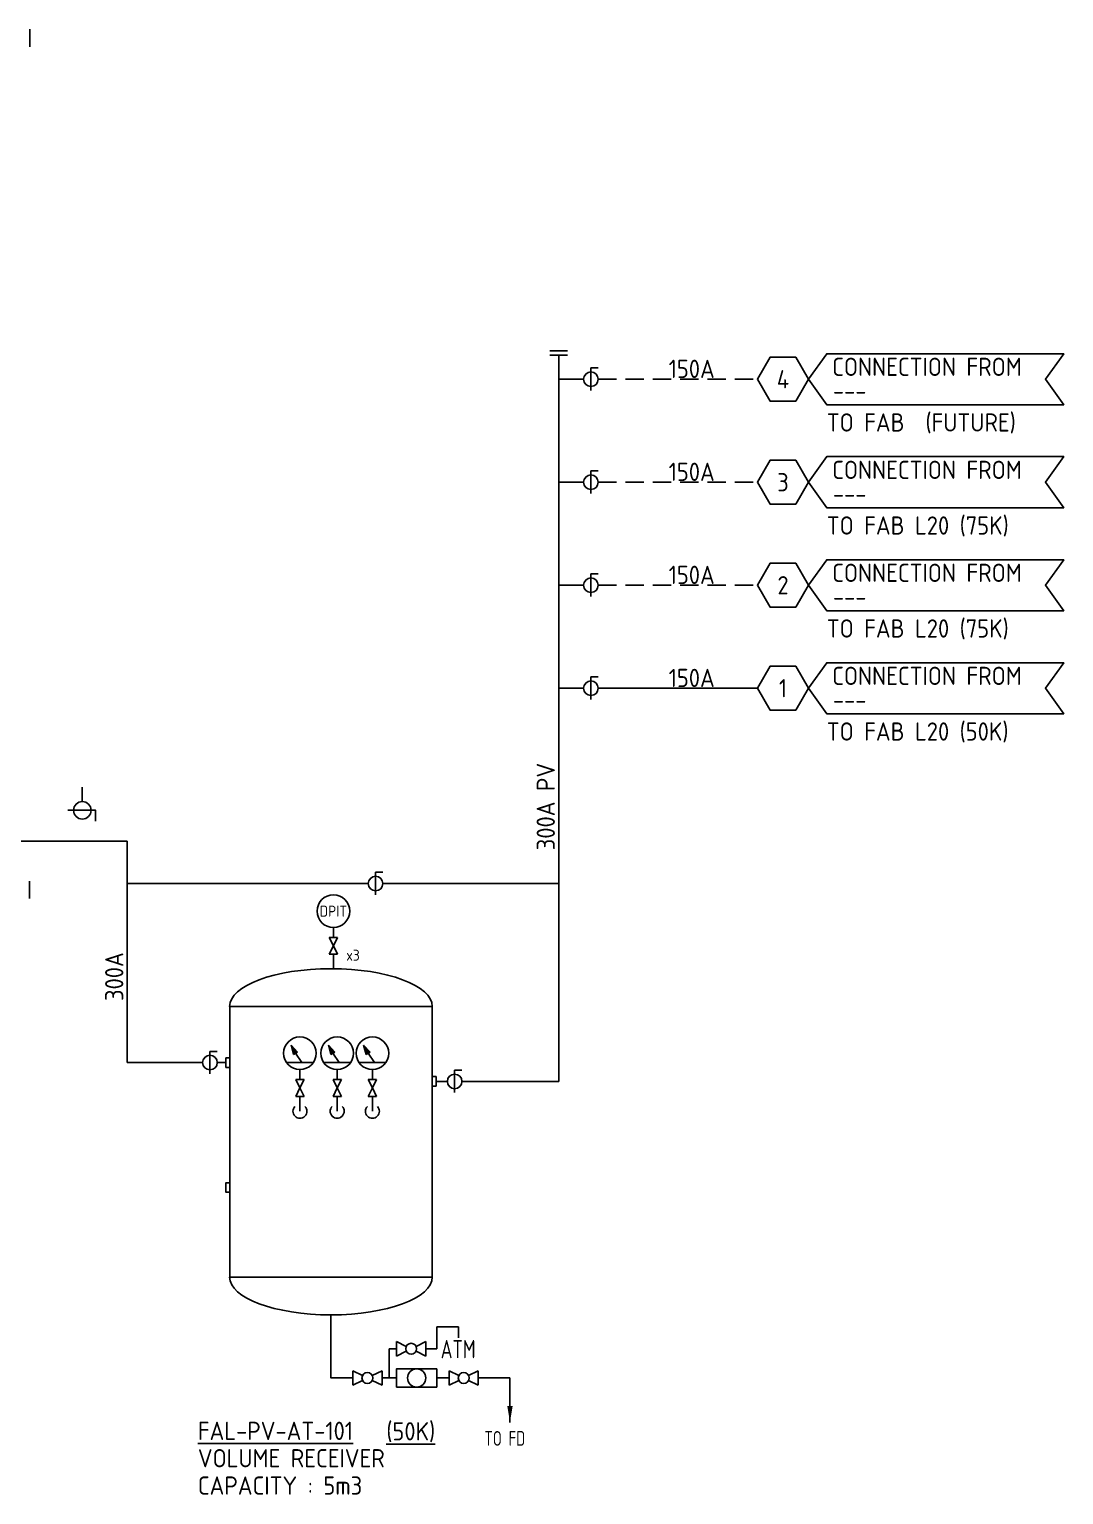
# Model space of a CAD drawing. Header units: millimetres. Extents: x 277 to 691, y 231 to 515.
# Drawn here: x 548.8 to 690.7, y 287.4 to 488.4 of the extents above; entities that cross this region are included whole.
import ezdxf
from ezdxf.enums import TextEntityAlignment as Align

# ---------------------------------------------------------------- set-up
doc = ezdxf.new("R2010")
doc.units = ezdxf.units.MM
doc.header["$LTSCALE"] = 10
doc.linetypes.add('HIDDEN', pattern=[0.375, 0.25, -0.125])
for name, color, linetype in [('DETL-TXT', 4, 'Continuous'), ('M-CWTR-TEXT', 4, 'Continuous'), ('U-CDA-EQ', 3, 'Continuous'), ('U-CDA-V', 3, 'Continuous'), ('U-CH-TXT', 4, 'Continuous'), ('U-EQPM', 22, 'Continuous'), ('U-EQPM-TXT', 4, 'Continuous'), ('U-PCW-VALVE', 3, 'Continuous'), ('U-PV-PIPE', 220, 'Continuous'), ('U-PV-TXT', 3, 'Continuous'), ('U-PV-VALVE', 2, 'Continuous')]:
    doc.layers.add(name, color=color, linetype=linetype)
doc.styles.add('AA-TXT', font='isocp.shx', dxfattribs={"bigfont": 'chineset.shx'})

# ---------------------------------------------------------------- blocks, each defined once
blk = doc.blocks.new('*U5')
for p, q in [((0, 154), (0, -154)), ((0, -154), (-101, -154))]:
    blk.add_line(p, q)
blk.add_circle((0, 0), 100)
blk = doc.blocks.new('A$C7E01593D')
at = {"layer": 'U-CDA-EQ'}
for p, q in [((14.5, -1.65), (17.5, -1.65)), ((14.5, -4.65), (14.5, -1.65)), ((17.5, -1.65), (17.5, -3.15)), ((8, -8.66), (8, -4.65)), ((9, -4.65), (8, -4.65)), ((13, -4.65), (14.5, -4.65)), ((7, -8.66), (9, -8.66)), ((14.5, -8.66), (16.21, -8.66)), ((20.21, -8.66), (24.55, -8.66)), ((24.55, -8.66), (24.55, -14.75))]:
    blk.add_line(p, q, dxfattribs=at)
blk.add_lwpolyline([(3, -8.66), (0, -8.66), (0, 0)], dxfattribs=at)
blk.add_lwpolyline([(24.55, -14.72, 0, 0.737, 0), (24.55, -12.51, 0, 0, 0)], format="xyseb", dxfattribs=at)
at = {"layer": 'U-CDA-V'}
for p, q in [((9, -3.65), (9, -5.65)), ((10.33, -4.32), (9, -3.65)), ((13, -3.65), (11.67, -4.32)), ((13, -5.65), (13, -3.65)), ((10.33, -4.99), (9, -5.65)), ((13, -5.65), (11.67, -4.99)), ((3, -7.66), (3, -9.66)), ((4.33, -8.32), (3, -7.66)), ((7, -7.66), (5.67, -8.32)), ((7, -9.66), (7, -7.66)), ((17.54, -8.32), (16.21, -7.66)), ((16.21, -7.66), (16.21, -9.66)), ((20.21, -7.66), (18.88, -8.32)), ((20.21, -9.66), (20.21, -7.66)), ((4.33, -8.99), (3, -9.66)), ((7, -9.66), (5.67, -8.99)), ((17.54, -8.99), (16.21, -9.66)), ((20.21, -9.66), (18.88, -8.99))]:
    blk.add_line(p, q, dxfattribs=at)
for centre in [(11, -4.65), (5, -8.66), (18.21, -8.66)]:
    blk.add_circle(centre, 0.75, dxfattribs=at)
at = {"layer": 'U-PCW-VALVE'}
blk.add_lwpolyline([(14.5, -7.4), (9, -7.4), (9, -9.91), (14.5, -9.91)], close=True, dxfattribs=at)
blk.add_circle((11.75, -8.66), 1.25, dxfattribs=at)
at = {"layer": 'M-CWTR-TEXT', "style": 'AA-TXT', "width": 0.8}
blk.add_text('ATM', height=2.5, dxfattribs=at).set_placement((15.05, -5.95))
at = {"layer": 'U-CH-TXT', "style": 'AA-TXT', "width": 0.8}
blk.add_text('TO FD', height=2.016, dxfattribs=at).set_placement((21.05, -17.95))

msp = doc.modelspace()

# ---------------------------------------------------------------- linework, layer by layer
at = {"layer": 'DETL-TXT'}
for points in [[(655.68, 440.37), (653.93, 437.34), (650.43, 437.34), (648.68, 440.37), (650.43, 443.4), (653.93, 443.4)], [(655.68, 426.25), (653.93, 423.22), (650.43, 423.22), (648.68, 426.25), (650.43, 429.28), (653.93, 429.28)], [(655.68, 412.12), (653.93, 409.09), (650.43, 409.09), (648.68, 412.12), (650.43, 415.15), (653.93, 415.15)], [(655.68, 398), (653.93, 394.97), (650.43, 394.97), (648.68, 398), (650.43, 401.03), (653.93, 401.03)]]:
    msp.add_lwpolyline(points, close=True, dxfattribs=at)
for points in [[(655.68, 440.37), (658.18, 443.87), (690.68, 443.87), (688.18, 440.37), (690.68, 436.87), (658.18, 436.87), (655.68, 440.37)], [(655.68, 426.25), (658.18, 429.75), (690.68, 429.75), (688.18, 426.25), (690.68, 422.75), (658.18, 422.75), (655.68, 426.25)], [(655.68, 412.12), (658.18, 415.62), (690.68, 415.62), (688.18, 412.12), (690.68, 408.62), (658.18, 408.62), (655.68, 412.12)], [(655.68, 398), (658.18, 401.5), (690.68, 401.5), (688.18, 398), (690.68, 394.5), (658.18, 394.5), (655.68, 398)]]:
    msp.add_lwpolyline(points, dxfattribs=at)
at = {"layer": 'U-EQPM'}
for p, q in [((584.71, 349.06), (585.04, 347.78)), ((584.71, 349.06), (585.6, 348.09)), ((585.6, 348.09), (585.04, 347.78)), ((585.32, 347.93), (586.18, 346.66)), ((589.82, 349.06), (590.15, 347.78)), ((589.82, 349.06), (590.71, 348.09)), ((590.71, 348.09), (590.15, 347.78)), ((590.43, 347.93), (591.3, 346.66)), ((594.65, 349.06), (594.99, 347.78)), ((594.65, 349.06), (595.54, 348.09)), ((595.54, 348.09), (594.99, 347.78)), ((595.26, 347.93), (596.13, 346.66)), ((584.08, 346.66), (587.76, 346.66)), ((585.92, 345.7), (585.92, 344.34)), ((589.19, 346.66), (592.87, 346.66)), ((591.03, 345.7), (591.03, 344.34)), ((594.03, 346.66), (597.7, 346.66)), ((595.86, 345.7), (595.86, 344.34)), ((585.34, 344.34), (586.5, 344.34)), ((585.92, 343.18), (585.34, 344.34)), ((585.92, 343.18), (586.5, 344.34)), ((590.46, 344.34), (591.61, 344.34)), ((591.03, 343.18), (590.46, 344.34)), ((591.03, 343.18), (591.61, 344.34)), ((595.29, 344.34), (596.44, 344.34)), ((595.86, 343.18), (595.29, 344.34)), ((595.86, 343.18), (596.44, 344.34)), ((585.92, 343.18), (585.34, 342.03)), ((585.34, 342.03), (586.5, 342.03)), ((585.92, 343.18), (586.5, 342.03)), ((585.92, 342.03), (585.92, 339.99)), ((591.03, 343.18), (590.46, 342.03)), ((590.46, 342.03), (591.61, 342.03)), ((591.03, 343.18), (591.61, 342.03)), ((591.03, 342.03), (591.03, 339.99)), ((595.86, 343.18), (595.29, 342.03)), ((595.29, 342.03), (596.44, 342.03)), ((595.86, 343.18), (596.44, 342.03)), ((595.86, 342.03), (595.86, 339.99))]:
    msp.add_line(p, q, dxfattribs=at)
msp.add_lwpolyline([(576.29, 354.35), (604.08, 354.35), (604.08, 317.25), (576.29, 317.25)], close=True, dxfattribs=at)
for points in [[(576.29, 347.31), (575.78, 347.31), (575.78, 346), (576.29, 346)], [(604.08, 344.73), (604.59, 344.73), (604.59, 343.43), (604.08, 343.43)], [(576.29, 330.19), (575.78, 330.19), (575.78, 328.88), (576.29, 328.88)]]:
    msp.add_lwpolyline(points, dxfattribs=at)
for centre in [(585.92, 347.94), (591.03, 347.94), (595.86, 347.94)]:
    msp.add_circle(centre, 2.24, dxfattribs=at)
for centre in [(585.92, 339.99), (591.03, 339.99), (595.86, 339.99)]:
    msp.add_arc(centre, 0.958, 135.8152, 44.1848, dxfattribs=at)
msp.add_ellipse((590.18, 354.35), major_axis=(-13.9, 0), ratio=0.373132, start_param=3.141593, end_param=6.283185, dxfattribs=at)
at = {"layer": 'U-EQPM', "extrusion": (0, 0, -1)}
msp.add_ellipse((590.18, 317.25), major_axis=(-13.9, 0), ratio=0.373132, start_param=3.141593, end_param=6.283185, dxfattribs=at)
at = {"layer": 'U-EQPM'}
for points in [[(584.71, 349.06), (585.04, 347.78), (585.6, 348.09)], [(589.82, 349.06), (590.15, 347.78), (590.71, 348.09)], [(594.65, 349.06), (594.99, 347.78), (595.54, 348.09)]]:
    msp.add_solid(points, dxfattribs=at)
at = {"layer": 'U-PV-PIPE'}
for p, q in [((621.42, 344.08), (621.42, 443.65)), ((621.42, 440.37), (624.83, 440.37)), ((621.42, 426.25), (624.83, 426.25)), ((621.42, 412.12), (624.83, 412.12)), ((621.42, 398), (624.83, 398)), ((626.83, 398), (648.68, 398)), ((556.07, 382.46), (556.07, 384.45)), ((380.67, 377.04), (562.24, 377.04)), ((562.24, 377.04), (562.24, 346.66)), ((562.24, 371.21), (595.3, 371.21)), ((597.3, 371.21), (621.42, 371.21)), ((562.24, 346.66), (572.58, 346.66)), ((574.58, 346.66), (575.78, 346.66)), ((604.59, 344.08), (606.14, 344.08)), ((608.14, 344.08), (621.42, 344.08))]:
    msp.add_line(p, q, dxfattribs=at)
at = {"layer": 'U-PV-PIPE', "color": 1, "linetype": 'HIDDEN'}
for p, q in [((626.83, 440.37), (648.68, 440.37)), ((626.83, 426.25), (648.68, 426.25)), ((626.83, 412.12), (648.68, 412.12))]:
    msp.add_line(p, q, dxfattribs=at)
at = {"layer": 'U-PV-VALVE'}
for p, q in [((548.86, 488.35), (548.86, 485.95)), ((622.62, 444.25), (620.22, 444.25)), ((622.62, 443.65), (620.22, 443.65)), ((548.81, 371.56), (548.81, 369.16)), ((591.08, 363.83), (589.93, 363.83)), ((590.51, 362.67), (589.93, 363.83)), ((590.51, 365.19), (590.51, 363.83)), ((590.51, 362.67), (591.08, 363.83)), ((590.51, 362.67), (589.93, 361.52)), ((590.51, 362.67), (591.08, 361.52)), ((591.08, 361.52), (589.93, 361.52)), ((590.51, 361.52), (590.51, 359.64))]:
    msp.add_line(p, q, dxfattribs=at)
msp.add_lwpolyline([(554.08, 381.26), (557.89, 381.26), (557.89, 379.75)], dxfattribs=at)
for centre, radius in [((556.07, 381.26), 1.2), ((590.51, 367.43), 2.24)]:
    msp.add_circle(centre, radius, dxfattribs=at)

# ---------------------------------------------------------------- block references
at = {"layer": 'U-PV-PIPE'}
msp.add_blockref('A$C7E01593D', (590.18, 312.07), dxfattribs=at)
at = {"layer": 'U-PV-VALVE', "xscale": 0.009999999999990905, "yscale": 0.009999999999990905, "zscale": 0.009999999999990905, "rotation": 180}
for p in [(625.83, 440.37), (625.83, 426.25), (625.83, 412.12), (625.83, 398), (596.3, 371.21), (573.58, 346.66), (607.14, 344.08)]:
    msp.add_blockref('*U5', p, dxfattribs=at)

# ---------------------------------------------------------------- texts
at = {"layer": 'DETL-TXT', "style": 'AA-TXT'}
for s, p in [('CONNECTION FROM', (658.92, 440.82)), ('---', (659.03, 437.52)), ('CONNECTION FROM', (658.92, 426.69)), ('---', (659.03, 423.39)), ('CONNECTION FROM', (658.92, 412.57)), ('---', (659.03, 409.27)), ('CONNECTION FROM', (658.92, 398.44)), ('---', (659.03, 395.14))]:
    msp.add_text(s, height=2.5, dxfattribs=at).set_placement(p)
for s, p in [('4', (652.18, 440.37)), ('3', (652.18, 426.25)), ('2', (652.18, 412.12)), ('1', (652.18, 398))]:
    msp.add_text(s, height=2.5, dxfattribs=at).set_placement(p, align=Align.MIDDLE)
at = {"layer": 'U-EQPM-TXT', "style": 'AA-TXT'}
for s, p in [('%%UFAL-PV-AT-101', (571.92, 294.91)), ('%%U(50K)', (597.77, 294.85))]:
    msp.add_text(s, height=2.5, dxfattribs=at).set_placement(p)
at = {"layer": 'U-PV-TXT', "style": 'AA-TXT'}
for s, p in [('150A', (636.5, 440.54)), ('TO FAB  (FUTURE)', (658.18, 433.19)), ('150A', (636.5, 426.42)), ('TO FAB L20 (75K)', (658.18, 419.06)), ('150A', (636.5, 412.29)), ('TO FAB L20 (75K)', (658.18, 404.94)), ('150A', (636.5, 398.16)), ('TO FAB L20 (50K)', (658.18, 390.81)), ('VOLUME RECEIVER', (571.92, 291.16)), ('CAPACITY : 5m3', (571.92, 287.41))]:
    msp.add_text(s, height=2.5, dxfattribs=at).set_placement(p)
for s, p in [('300A PV', (620.89, 375.78)), ('300A', (561.7, 355.11))]:
    msp.add_text(s, height=2.5, rotation=90, dxfattribs=at).set_placement(p)
at = {"layer": 'U-PV-VALVE', "style": 'AA-TXT'}
for s, p in [('DPIT', (590.51, 367.43)), ('x3', (593.2, 361.39))]:
    msp.add_text(s, height=1.5, dxfattribs=at).set_placement(p, align=Align.MIDDLE)

doc.saveas('drawing.dxf')
